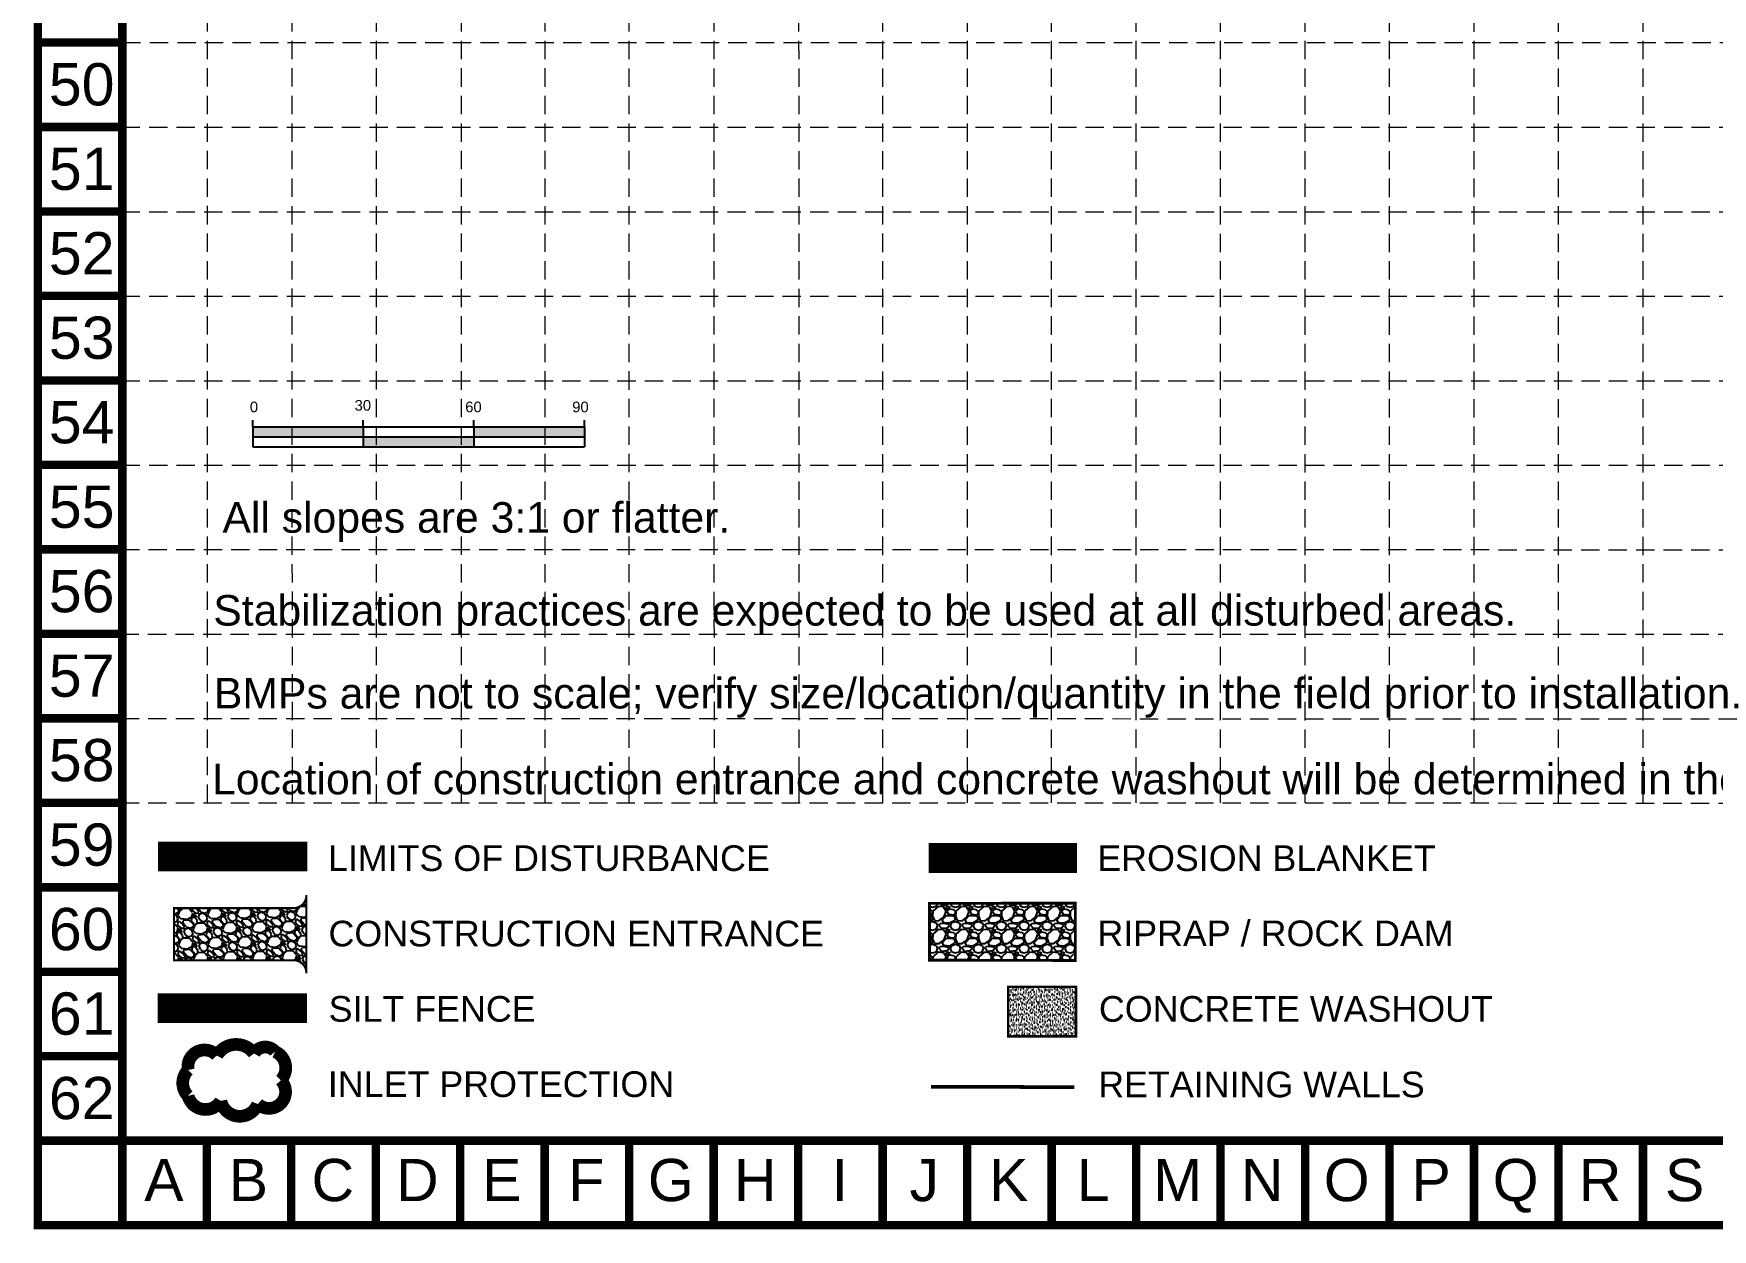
# Model space of a CAD drawing. Header units: inches. Extents: x 6967 to 7890, y 13663 to 15138.
# Drawn here: x 6967.4 to 7424.5, y 13663.3 to 13988.9 of the extents above; entities that cross this region are included whole.
import ezdxf
from ezdxf.enums import TextEntityAlignment as Align

# ---------------------------------------------------------------- set-up
doc = ezdxf.new("R2010")
doc.units = ezdxf.units.IN
doc.header["$MEASUREMENT"] = 0
doc.linetypes.add('ACAD_ISO02W100', pattern=[15, 12, -3])
doc.linetypes.add('HIDDEN', pattern=[0.375, 0.25, -0.125])
for name, color, linetype in [('BASE', 7, 'Continuous'), ('GRID', 254, 'HIDDEN'), ('LEGEND', 7, 'Continuous'), ('XGWI003AR$0$C-STRC-WALL-N', 15, 'XGWI003AR$0$TRACKS')]:
    doc.layers.add(name, color=color, linetype=linetype)
doc.styles.add("L200'", font='ARIAL.TTF', dxfattribs={"height": 0.001968503937008})
doc.styles.get("Standard").update_dxf_attribs({"font": 'ARIAL.TTF'})
doc.linetypes.add('XGWI003AR$0$TRACKS', pattern='A,0.15,[130,ltypeshp.shx,S=0.25,R=0,X=0,Y=0],0.15', length=0.3)

msp = doc.modelspace()

# ---------------------------------------------------------------- hatches: boundary and pattern name
h = msp.add_hatch(color=7)
h.paths.add_polyline_path([(7057.214903247086, 13879.1136736824), (7057.214903247086, 13881.82492185585), (7027.121310878959, 13881.82492185585), (7027.121310878959, 13879.1136736824)])
h.paths.add_polyline_path([(7057.214903247086, 13879.1136736824), (7057.214903247086, 13876.40242550894), (7087.308495615214, 13876.40242550894), (7087.308495615214, 13879.1136736824)])
h.paths.add_polyline_path([(7087.308495615214, 13881.82492185585), (7087.308495615214, 13879.1136736824), (7117.402087983342, 13879.1136736824), (7117.402087983342, 13881.82492185585)])
at = {"layer": 'BASE'}
h = msp.add_hatch(dxfattribs=at)
h.set_pattern_fill('AR-SAND', color=30, scale=0.5400469312213201, style=0)
h.set_pattern_definition([(37.50000000000001, (7689.760357556646, 13675.33773625592), (-0.03401936973441954, 1.040575263459854), [0, -0.8208713354564066, 0, -0.918079783076244, 0, -0.8775762632346451]), (7.499999999999999, (7689.760357556646, 13675.33773625592), (0.9557624786268146, 1.524091321985645), [0, -0.4428384836014824, 0, -0.7398642957732084, 0, -0.2835246388911929]), (327.5, (7689.096099831244, 13675.33773625592), (1.681782755826743, 0.003056154496254714), [0, -0.27002346561066, 0, -0.9720844761983762, 0, -1.269110288370102]), (317.5, (7689.096099831244, 13675.33773625592), (1.623449447662034, 0.4739859954506797), [0, -0.13501173280533, 0, -0.6372553788411577, 0, -0.7290633571487821])])
h.paths.add_polyline_path([(7251.25930138461, 13715.84125609752), (7251.25930138461, 13729.34242937805), (7232.770243446551, 13729.34242937805), (7232.770243446551, 13715.84125609752)])
at = {"layer": 'LEGEND'}
h = msp.add_hatch(dxfattribs=at)
h.set_pattern_fill('GRAVEL', color=35, scale=5.677064530018579, angle=-43.93425516442545, style=0)
h.set_pattern_definition([(184.0785448355745, (-929.526549274964, 10309.29462576642), (-68.15647228192815, -5.282906025610584), [0.7637695536105787, -75.61332205699604]), (141.0354448355745, (-930.2883859451676, 10309.24030353985), (52.99803317048215, -43.17896103873343), [1.31065253391633, -129.754561118265]), (88.57614483557452, (-931.3074645980423, 10310.06449264842), (-2.445713170237859, -84.36018779772623), [0.9241579807126656, -91.49175363184443]), (223.3394448355745, (-933.886619328312, 10310.57861083855), (82.86688297845453, 77.82630379178082), [1.193534692662046, -118.1599118652845]), (248.8994448355745, (-934.7546776278696, 10309.75946536018), (26.82582297629635, 68.75381489181345), [1.17035523818598, -115.8653275382188]), (313.3394448355745, (-935.1760138058453, 10308.66758123336), (-77.82630379178077, 82.86688297845453), [1.193534692662046, -118.1599118652845]), (353.7599448355745, (-934.3568683274661, 10307.79952293379), (-92.53670300965234, 10.32357293465106), [1.578388574216536, -156.2603439520174]), (28.32104483557454, (-932.787832505277, 10307.62796228448), (115.2743565962995, 62.36915982672693), [1.490161314355517, -147.5260212147769]), (77.49534483557453, (-931.4760386657554, 10308.33491297032), (18.49997343596718, 84.65885919808933), [1.197576762607412, -118.5602300706178]), (131.3021448355745, (-931.2167396344903, 10309.5040824435), (41.0319756799617, -47.41648048628067), [1.367218804893434, -66.99369305445562]), (178.4631448355746, (-932.119143622428, 10310.53119130817), (-92.38738055703368, 2.296373304865805), [1.768110393745227, -175.0430595532617]), (94.87984483557395, (-929.8786303183779, 10306.6381856898), (-4.984258047365583, 52.10208925662217), [0.6034776366055036, -59.74454149184867]), (127.5349448355745, (-929.9299659633525, 10307.23947850409), (45.26949030748784, -59.38266161161342), [1.148112499357367, -113.6634099354768]), (181.0657448355745, (-930.6294501951961, 10308.14991270382), (-3.938933076860777, -4.088262203003738), [0.8028561428997508, -7.225722317291349]), (159.2643448355745, (-930.4429566378876, 10308.91622924642), (28.31917252442793, -11.51813093510828), [0.4323538804771548, -42.80288088649601]), (247.8671448355745, (-930.8473028592798, 10309.06930664833), (7.728536077259172, 16.20371543525688), [0.6114368810765911, -29.96049232872091]), (347.0295448355745, (-931.0776656075604, 10308.50292328022), (20.1426482267069, -3.640255754660598), [0.9930832211716197, -32.10960755426927]), (117.6308448355745, (-930.1099225996568, 10308.28002698596), (4.237598084155284, -11.96611983761038), [0.7180975694665763, -17.23435869839142]), (332.4552448355745, (-933.2184942032636, 10311.35388712595), (52.69938522499556, -27.12457422949871), [1.005975834719292, -99.5918631051138]), (26.4119448355745, (-932.326543250917, 10310.88868175699), (-59.68128317119248, -29.215170336197), [0.8439580900970919, -83.55167493061167]), (249.2643448355745, (-929.3221362280665, 10309.09767917353), (11.51813093510828, 28.31917252442793), [0.8647020838897789, -42.37053268308335]), (299.6762448355745, (-929.6282910319069, 10308.28898673074), (-29.0658515082814, 51.65408024853992), [1.005975834719292, -99.59186310511377]), (295.5097448355746, (-935.6606319552002, 10308.81916534444), (-12.5634642843468, 27.87117206345723), [0.9700967868895747, -47.53476526584726]), (250.8408448355745, (-935.2428461166073, 10307.94364059091), (22.88699115890346, 64.66551283000479), [0.8128307452789997, -80.47036300097609]), (22.86714483557454, (-933.220185476649, 10304.97002891705), (27.87118552274805, 12.56343465232226), [0.8647020838897804, -42.37053268308343]), (333.4197448355745, (-932.4234393602637, 10305.30604953687), (-68.90310622386156, 34.85310083121318), [0.9516520042315444, -94.21329295101901]), (25.50974483557454, (-935.2234333362203, 10306.90010552744), (-27.87117206345723, -12.56346428434678), [0.4850483934447875, -48.01981365929207]), (57.37564483557452, (-933.4654811329265, 10305.20636482854), (11.66747913728176, 20.29196935810747), [0.2894735203856473, -28.65798638240515]), (122.0295448355745, (-933.3094171494085, 10305.450167194), (8.32586083979478, -15.90505072038524), [1.170355238185979, -22.23677791085625]), (142.0747448355744, (-933.9301227440837, 10306.44236661248), (44.82153753016556, -35.30105945087693), [1.084603178460049, -107.3755613868026]), (259.7558448355745, (-931.432169474775, 10308.13497979583), (3.789595580306321, 12.11545718233979), [0.8187576006483391, -19.65018809262467]), (309.2229448355745, (-931.5777804226964, 10307.32927393464), (61.62253813093169, -75.13839365941945), [1.429450786271486, -141.5153837271025]), (17.01114483557456, (-930.6738831439679, 10306.22189314201), (-43.92556838331132, -12.86210059850507), [0.584487855752591, -57.8644680314424]), (46.06574483557452, (-930.1149662298558, 10306.39289003351), (-0.1493290799332329, 8.027192795858115), [0.3406238718011146, -5.336440658217464]), (76.3221448355745, (-933.8937200071077, 10306.64379307779), (-11.21950983168366, -44.3735438967587), [0.7886805127683014, -78.0796205549012]), (4.078544835574532, (-933.7072264498047, 10307.41010962039), (68.15647228192815, 5.282906025610595), [1.527539107221158, -74.84955250338544]), (316.0657448355745, (-932.1835531093893, 10307.51875407354), (8.027192795858117, 0.1493290799332339), [1.476036777804831, -4.201027752213748]), (281.3705448355745, (-931.120605265537, 10306.49463179046), (-13.31002898985673, 68.00715772970592), [0.8976233810993578, -88.86464660406203]), (210.1203448355745, (-930.9436352108314, 10305.61462716452), (-19.84398841603435, -12.41411284746131), [0.8265919496997655, -40.50306230593381]), (163.7117448355745, (-931.6586161084615, 10305.19982790754), (-117.0662896399461, 33.95704787364746), [1.345833302808846, -133.2377183835923]), (131.4918448355745, (-932.9504334097928, 10305.57729489453), (-49.20848309507927, 55.29435603635083), [1.423802107064129, -140.9562553186065])])
edge = h.paths.add_edge_path()
edge.add_line((7041.734116209821, 13733.01676365793), (7041.734116209821, 13754.30802916063))
edge.add_arc((7038.185572672508, 13754.30802916062), 3.54854353731298, -89.96094406198728, 8.810729923425242e-11, ccw=False)
edge.add_line((7038.187991553739, 13750.75948644773), (7005.667765081552, 13750.7565408755))
edge.add_line((7005.667765081552, 13750.7565408755), (7005.667765081552, 13736.55172671129))
edge.add_line((7005.667765081552, 13736.55172671129), (7038.183153791293, 13736.56530637081))
edge.add_arc((7038.185572672522, 13733.01676365793), 3.548543537299694, 2.9388047551037744e-11, 90.03905593796873, ccw=False)
at = {"layer": 'LEGEND', "linetype": 'ACAD_ISO02W100'}
h = msp.add_hatch(dxfattribs=at)
h.set_pattern_fill('GRAVEL', color=240, scale=6.239542902861828, style=0)
h.set_pattern_definition([(228.0128, (6767.417615236473, 13421.474536479), (-49.91633219236962, -56.15589449677243), [0.8394431439794187, -83.10502100299216]), (184.9697, (6766.856056375213, 13420.85058218869), (74.87452139533133, 6.239488662559373), [1.440510790897905, -142.6105246220922]), (132.5103999999999, (6765.420961507557, 13420.72579133065), (62.39537111534502, -68.63502605247159), [1.015722710071072, -100.5566730878942]), (267.2737, (6762.987539775441, 13419.16590560492), (6.239518055299784, 124.7908598977362), [1.311789020811865, -129.8670881022031]), (292.8337, (6762.925144346412, 13417.85560159531), (-31.19777631970915, 74.87449244547543), [1.286312967139481, -127.34515845401]), (357.2737, (6763.42430777864, 13416.67008844378), (-124.7908598977362, 6.239518055299787), [1.311789020811865, -129.8670881022031]), (37.69419999999999, (6764.734611788242, 13416.60769301474), (-81.11410357050225, -62.39536916120576), [1.734773873739771, -171.7424762302934]), (72.2553, (6766.10731122687, 13417.66841530824), (43.67686747439494, 137.2699203476154), [1.637805137486397, -162.1427647670394]), (121.4296, (6766.6064746591, 13419.22830103395), (-49.91639460039133, 81.11402676718619), [1.316231575358704, -130.3070694699984]), (175.2364, (6765.920124939785, 13420.35141875647), (68.63497783608176, -6.23949007053849), [1.502681596382009, -73.63136702500387]), (222.3974, (6764.422634643098, 13420.47620961454), (-74.87456070167875, -68.63492252686748), [1.943293158010511, -192.3861661525274]), (138.8141, (6769.164687249275, 13419.1035101759), (-43.67681870675347, 37.43724065365782), [0.6632696501171155, -65.66397614102506]), (171.4692, (6768.665523817044, 13419.54027817909), (81.11404703523417, -12.47913516075629), [1.261866438046058, -124.9250768646189]), (225, (6767.417615236473, 13419.72746446619), (-6.927284193893688e-16, -6.23954483368184), [0.8824023968656229, -7.941640290419317]), (203.1986, (6766.980847233272, 13420.47620961454), (31.1977128337948, 12.47909407477057), [0.4751911083961514, -47.04375126356059]), (291.8014, (6766.544079230071, 13420.28902332744), (-6.239542344426787, 18.71863041204789), [0.6720174892669275, -32.928950567223]), (30.9638, (6766.793660946185, 13419.66506903716), (18.7186163685666, 12.47910130188261), [1.091477000454707, -35.29099816807296]), (161.5651, (6767.729592381615, 13420.22662789841), (12.47908851738508, -6.239532939701404), [0.7892460213258962, -18.94192323045021]), (16.38950000000001, (6762.925144346412, 13420.28902332744), (62.39544274570402, 18.71858322118194), [1.105647002387116, -109.4593340157551]), (70.3462, (6763.985866639899, 13420.60100047258), (-24.95814195721941, -68.63498525668675), [0.9275766874823422, -91.82989863492186]), (293.1986, (6767.729592381615, 13421.474536479), (-12.47909407477057, 31.1977128337948), [0.9503759772493998, -46.56856639470735]), (343.6105, (6768.103964955788, 13420.60100047258), (-62.39544274570402, 18.71858322118195), [1.105647002387107, -109.459334015754]), (339.444, (6762.925144346412, 13416.42050672767), (-31.19772602341072, 12.47906082522437), [1.066213091241029, -52.24446642898203]), (294.7751, (6763.92347121087, 13416.04613415349), (-31.19766577876927, 68.63499328219208), [0.8933652737459418, -88.44329313124945]), (66.80140000000002, (6767.791987810644, 13415.23499357611), (12.47909407477058, 31.1977128337948), [0.9503759772493996, -46.56856639470733]), (17.35400000000001, (6768.166360384816, 13416.10852958253), (-81.11407033544509, -24.95813730805721), [1.045940816349631, -103.5478600391828]), (69.444, (6764.734611788242, 13415.23499357611), (-12.47906082522438, -31.19772602341071), [0.5331065456205151, -52.77757297460258]), (101.3098999999996, (6767.417615236473, 13415.23499357611), (-6.239528128632577, 24.95817630502462), [0.3181542926169236, -31.49739352039057]), (165.9638, (6767.355219807443, 13415.54697072125), (18.71863211531189, -6.239530781683976), [1.28631296713948, -24.43997757336463]), (186.009, (6766.10731122687, 13415.85894786639), (62.39542747438583, 6.239538644260497), [1.192064671591753, -118.0142340199251]), (303.6901, (6766.793660946185, 13419.1035101759), (-6.239551229576698, 12.47908304641784), [0.8998793565365388, -21.59711079641984]), (353.1572, (6767.292824378414, 13418.35476502755), (106.0722253895272, -12.47913570911834), [1.571079465683191, -155.5365988022911]), (60.94540000000001, (6768.852710104131, 13418.16757874046), (-24.95817178115838, -43.67680271957185), [0.6423983791070424, -63.5976267178843]), (90, (6769.164687249275, 13418.72913760173), (-6.239542902861828, 6.239542902861828), [0.3743725741717096, -5.865170328690119]), (120.2564, (6765.982520368813, 13416.04613415349), (24.95813970743335, -43.67681564344377), [0.8668222582371768, -85.81567810536825]), (48.01280000000001, (6765.545752365614, 13416.79487930184), (49.91633219236962, 56.15589449677243), [1.678886287958837, -82.26557785901272]), (0, (6766.668870088129, 13418.04278788241), (6.239542902861828, 6.239542902861828), [1.622281154744075, -4.617261748117752]), (325.3048, (6768.291151242874, 13418.04278788241), (-62.39539320732462, 43.67685403996678), [0.986559086543095, -97.6692746932516]), (254.0546, (6769.102291820245, 13417.48122902116), (-6.239542212121846, -24.95817240169884), [0.9084899257424887, -44.51606875681096]), (207.646, (6768.852710104131, 13416.60769301474), (-118.5512889930919, -62.39547715526828), [1.47917723826694, -146.4387899306002]), (175.4261, (6767.54240609453, 13415.92134329543), (-81.11406122081627, 6.239510464483366), [1.56487112049483, -154.9220724613299])])
h.paths.add_polyline_path([(7211.381434350757, 13736.58712628175), (7251.089084608442, 13736.5165676614), (7251.089084608442, 13752.11542491853), (7211.381434350757, 13752.05555135237)])

# ---------------------------------------------------------------- linework, layer by layer
at = {"color": 7}
for p, q in [((7027.121310878959, 13881.82492185585), (7027.121310878959, 13883.63053739794)), ((7057.214903247086, 13881.82492185585), (7057.214903247086, 13883.63053739794)), ((7087.308495615214, 13881.82492185585), (7087.308495615214, 13883.63053739794)), ((7117.402087983342, 13881.82492185585), (7117.402087983342, 13883.63053739794)), ((7027.121310878959, 13881.82492185585), (7057.214903247086, 13881.82492185585)), ((7027.121310878959, 13881.82492185585), (7027.121310878959, 13876.40242550894)), ((7027.121310878959, 13879.1136736824), (7117.402087983342, 13879.1136736824)), ((7057.214903247086, 13881.82492185585), (7117.402087983342, 13881.82492185585)), ((7057.214903247086, 13881.82492185585), (7057.214903247086, 13876.40242550894)), ((7087.308495615214, 13881.82492185585), (7087.308495615214, 13876.40242550894)), ((7117.402087983342, 13881.82492185585), (7117.402087983342, 13876.40242550894)), ((7027.121310878959, 13876.40242550894), (7057.214903247086, 13876.40242550894)), ((7057.214903247086, 13876.40242550894), (7117.402087983342, 13876.40242550894))]:
    msp.add_line(p, q, dxfattribs=at)
at = {"layer": 'BASE', "const_width": 2.300229141626327}
for points in [[(7888.682431408708, 13664.42643383982), (7888.682431408708, 15136.57308448059), (6968.59077475816, 15136.57308448059), (6968.59077475816, 13664.42643383982)], [(7865.680139992453, 13687.42872525601), (7865.680139992453, 15113.5707930644), (6991.593066174478, 15113.5707930644), (6991.593066174478, 13687.42872525601)]]:
    msp.add_lwpolyline(points, close=True, dxfattribs=at)
for points in [[(6991.593066174478, 13986.4585136675), (6968.59077475816, 13986.4585136675)], [(6991.593066174478, 13963.45622225119), (6968.59077475816, 13963.45622225119)], [(6991.593066174478, 13940.45393083499), (6968.59077475816, 13940.45393083499)], [(6991.593066174478, 13917.45163941868), (6968.59077475816, 13917.45163941868)], [(6991.593066174478, 13894.44934800242), (6968.59077475816, 13894.44934800242)], [(6991.593066174478, 13871.44705658617), (6968.59077475816, 13871.44705658617)], [(6991.593066174478, 13848.44476516985), (6968.59077475816, 13848.44476516985)], [(6991.593066174478, 13825.44247375366), (6968.59077475816, 13825.44247375366)], [(6991.593066174478, 13802.44018233734), (6968.59077475816, 13802.44018233734)], [(6991.593066174478, 13779.43789092115), (6968.59077475816, 13779.43789092115)], [(6991.593066174478, 13756.43559950484), (6968.59077475816, 13756.43559950484)], [(6991.593066174478, 13733.43330808858), (6968.59077475816, 13733.43330808858)], [(6991.593066174478, 13710.43101667233), (6968.59077475816, 13710.43101667233)], [(6991.593066174478, 13687.42872525601), (6968.59077475816, 13687.42872525601)], [(6991.593066174478, 13687.42872525601), (6991.593066174478, 13664.42643383982)], [(7014.595357590732, 13687.42872525601), (7014.595357590732, 13664.42643383982)], [(7037.597649006986, 13687.42872525601), (7037.597649006986, 13664.42643383982)], [(7060.599940423241, 13687.42872525601), (7060.599940423241, 13664.42643383982)], [(7083.602231839494, 13687.42872525601), (7083.602231839494, 13664.42643383982)], [(7106.604523255749, 13687.42872525601), (7106.604523255749, 13664.42643383982)], [(7129.606814672004, 13687.42872525601), (7129.606814672004, 13664.42643383982)], [(7152.60910608832, 13687.42872525601), (7152.60910608832, 13664.42643383982)], [(7175.611397504575, 13687.42872525601), (7175.611397504575, 13664.42643383982)], [(7198.613688920829, 13687.42872525601), (7198.613688920829, 13664.42643383982)], [(7221.615980337083, 13687.42872525601), (7198.613688920829, 13687.42872525601)], [(7221.615980337083, 13687.42872525601), (7221.615980337083, 13664.42643383982)], [(7244.618271753337, 13687.42872525601), (7244.618271753337, 13664.42643383982)], [(7267.620563169592, 13687.42872525601), (7267.620563169592, 13664.42643383982)], [(7290.622854585846, 13687.42872525601), (7290.622854585846, 13664.42643383982)], [(7313.625146002163, 13687.42872525601), (7313.625146002163, 13664.42643383982)], [(7336.627437418417, 13687.42872525601), (7336.627437418417, 13664.42643383982)], [(7359.629728834671, 13687.42872525601), (7359.629728834671, 13664.42643383982)], [(7382.632020250926, 13687.42872525601), (7382.632020250926, 13664.42643383982)], [(7405.63431166718, 13687.42872525601), (7405.63431166718, 13664.42643383982)]]:
    msp.add_lwpolyline(points, dxfattribs=at)
at = {"layer": 'BASE', "color": 30, "linetype": 'Continuous', "const_width": 0.67505866402665}
msp.add_lwpolyline([(7232.770243446551, 13715.84125609752), (7251.25930138461, 13715.84125609752), (7251.25930138461, 13729.34242937805), (7232.770243446551, 13729.34242937805)], close=True, dxfattribs=at)
at = {"layer": 'GRID', "color": 252, "linetype": 'HIDDEN', "lineweight": 0, "ltscale": 20}
for p, q in [((7014.80533346726, 13779.44112758964), (7014.680848034863, 15112.70654640544)), ((7037.905200991754, 13779.4374958074), (7037.619202873638, 15112.69618764843)), ((7060.838648981903, 13779.4338901898), (7060.626686670795, 15112.63557182128)), ((7083.963465982797, 13779.43025448498), (7083.599117293998, 15112.59997630985)), ((7106.756078969414, 13779.42667100959), (7106.658953110838, 15112.77787594909)), ((7129.616620899357, 13779.42307685434), (7129.68873657199, 15112.73512497366)), ((7152.79230523545, 13779.41943315211), (7152.668521339701, 15112.65034592812)), ((7175.876321820329, 13779.41580386198), (7175.64135051009, 15112.67001154997)), ((7198.695759239265, 13779.41221616922), (7198.700920628806, 15112.65614648574)), ((7221.761397866097, 13779.40858976848), (7221.736796168377, 15112.65072253149)), ((7244.621439065669, 13779.40499569196), (7244.667350869363, 15112.64783091023)), ((7267.630232115795, 13779.40137822853), (7267.770391099041, 15112.61735201007)), ((7290.622854585846, 13779.39776330746), (7290.622854585846, 15113.5707930644)), ((7313.625146002163, 13779.39414686623), (7313.625146002163, 15113.5707930644)), ((7336.627437418417, 13779.390530425), (7336.627437418417, 15113.5707930644)), ((7359.629728834671, 13779.38691398377), (7359.629728834671, 15113.5707930644)), ((7382.632020250926, 13779.38329754254), (7382.632020250926, 15113.5707930644)), ((7405.63431166718, 13779.37968110131), (7405.63431166718, 15113.5707930644)), ((6991.593066174478, 13986.4585136675), (7865.680139992453, 13986.4585136675)), ((6991.374682429453, 13963.37931605912), (7865.46175624749, 13963.37931605912)), ((6991.374682429453, 13940.37702464287), (7865.46175624749, 13940.37702464287)), ((6991.374682429453, 13917.37473322655), (7865.46175624749, 13917.37473322655)), ((6991.374682429453, 13894.37244181036), (7865.46175624749, 13894.37244181036)), ((6991.374682429453, 13871.37015039404), (7865.46175624749, 13871.37015039404)), ((6991.254891386489, 13848.38590303378), (7864.730356045002, 13848.33678196059)), ((6991.091913925814, 13825.3187233216), (7864.732215931872, 13825.47384946367)), ((6991.168697379443, 13802.36771487358), (7864.817163417863, 13802.30627514346)), ((6991.169030496371, 13779.44484371075), (7864.786845364048, 13779.30749272128))]:
    msp.add_line(p, q, dxfattribs=at)
at = {"layer": 'LEGEND', "color": 1, "linetype": 'HIDDEN', "ltscale": 44, "const_width": 8.108567774999125}
msp.add_lwpolyline([(7001.275289664794, 13764.80867249648), (7041.962390510313, 13764.80867249648)], dxfattribs=at)
at = {"layer": 'LEGEND', "color": 84, "const_width": 8.108567774999125}
msp.add_lwpolyline([(7211.17622051813, 13764.39546069995), (7251.486497269156, 13764.39610935135)], dxfattribs=at)
at = {"layer": 'LEGEND', "color": 35, "const_width": 0.5677064530018578}
msp.add_lwpolyline([(7041.734116209821, 13733.01676365793), (7041.734116209821, 13754.30802916063, -0.4140139244211871), (7038.187991553739, 13750.75948644773), (7005.667765081552, 13750.7565408755), (7005.667765081552, 13736.55172671129), (7038.183153791293, 13736.56530637081, -0.4144132285109485)], format="xyb", close=True, dxfattribs=at)
at = {"layer": 'LEGEND', "color": 240, "linetype": 'Continuous', "const_width": 0.7799428628577285}
msp.add_lwpolyline([(7211.381434350757, 13736.58712628175), (7251.089084608442, 13736.5165676614), (7251.089084608442, 13752.11542491853), (7211.381434350757, 13752.05555135237)], close=True, dxfattribs=at)
at = {"layer": 'LEGEND', "color": 200, "const_width": 8.108567774999125}
msp.add_lwpolyline([(7001.211258921789, 13723.52475042262), (7041.898359767308, 13723.52475042262)], dxfattribs=at)
at = {"layer": 'LEGEND', "color": 170, "ltscale": 100, "const_width": 3.451274676461625}
msp.add_lwpolyline([(7017.358714186397, 13710.63469386001, 0.5205670505517462), (7017.358714186397, 13710.63469386001, 0.7651954600696135), (7009.551869534367, 13706.70463955523, 0.4178788784126488), (7009.503509205097, 13699.63354793064, 0.6649002420699669), (7018.424921927548, 13698.27164534143, 0.744833174426672), (7028.487056116436, 13697.4268357669, 0.9756416855879776), (7034.755288691423, 13703.90184708934, 0.5205670505517462), (7033.194488577179, 13711.70221796834, 0.5205670505517462), (7027.471552540041, 13711.18219262496, 0.5402640007904789), (7017.358714186397, 13710.63469386001)], format="xyb", close=True, dxfattribs=at)
at = {"layer": 'XGWI003AR$0$C-STRC-WALL-N', "color": 4, "linetype": 'Continuous', "const_width": 1}
msp.add_lwpolyline([(7211.818569637799, 13702.10171275802), (7250.786801819041, 13702.03091639455)], dxfattribs=at)

# ---------------------------------------------------------------- texts
at = {"color": 7}
for s, p in [('0', (7026.323009096463, 13885.78375877399)), ('30', (7054.847298839925, 13886.22416664678)), ('60', (7084.967627669494, 13885.78375877399)), ('90', (7114.095313590486, 13885.78377451971))]:
    msp.add_text(s, height=2.888984867340219, dxfattribs=at).set_placement(p)
at = {"layer": 'BASE'}
for s, p in [('50', (6980.537324727092, 13975.08452993109)), ('51', (6980.537340780978, 13952.08222977537)), ('52', (6980.537356834771, 13929.07993687675)), ('53', (6980.537356834803, 13906.07765123517)), ('54', (6980.537356834803, 13883.07537285068)), ('55', (6980.53737288869, 13860.07307269497)), ('56', (6980.537388942483, 13837.07077979635)), ('57', (6980.537308673267, 13814.06845786946)), ('58', (6980.537308673267, 13791.06617948498)), ('59', (6980.537324727154, 13768.06387932926)), ('60', (6980.537340780947, 13745.06158643064)), ('61', (6980.537340780978, 13722.05930078906)), ('62', (6980.537340780978, 13699.05702240458)), ('A', (7002.921202459919, 13676.72593082958)), ('B', (7025.923493876236, 13676.72593082958)), ('C', (7048.925785292427, 13676.72593082958)), ('D', (7071.928076708745, 13676.72593082958)), ('E', (7094.930368124998, 13676.72593082958)), ('F', (7117.932659541253, 13676.72593082958)), ('G', (7140.934950957508, 13676.72593082958)), ('H', (7163.937242373761, 13676.72593082958)), ('I', (7186.939533790079, 13676.72593082958)), ('J', (7209.941825206271, 13676.72593082958)), ('K', (7232.944116622587, 13676.72593082958)), ('L', (7255.946408038842, 13676.72593082958)), ('M', (7278.948699455095, 13676.72593082958)), ('N', (7301.95099087135, 13676.72593082958)), ('O', (7324.953282287604, 13676.72593082958)), ('P', (7347.955573703921, 13676.72593082958)), ('Q', (7370.957865120113, 13676.72593082958)), ('R', (7393.960156536429, 13676.72593082958)), ('S', (7416.962447952684, 13676.72593082958))]:
    msp.add_text(s, height=11.50114570813164, dxfattribs=at).set_placement(p, align=Align.MIDDLE_CENTER)
at = {"layer": 'BASE', "color": 7, "style": "L200'"}
for s, p in [('All slopes are 3:1 or flatter.', (7018.862888221704, 13852.97708731842)), ('Stabilization practices are expected to be used at all disturbed areas.', (7016.373824575725, 13827.68798551451)), ('BMPs are not to scale; verify size/location/quantity in the field prior to installation.', (7016.551568259236, 13805.12224507256)), ('Location of construction entrance and concrete washout will be determined in the field and will be reflected on this Site Map.', (7016.03902689185, 13781.75129100777))]:
    msp.add_text(s, height=8.321769335099296, dxfattribs=at).set_placement(p)
at = {"layer": 'LEGEND', "style": "L200'"}
for s, p in [('LIMITS OF DISTURBANCE', (7047.595978617197, 13760.88046510861)), ('EROSION BLANKET', (7257.057553134897, 13760.87422517323)), ('CONSTRUCTION ENTRANCE', (7047.739618452307, 13740.34196303149)), ('RIPRAP / ROCK DAM', (7257.083497628649, 13740.40370945622)), ('SILT FENCE', (7047.78205387517, 13719.84154007753)), ('CONCRETE WASHOUT', (7257.49410499473, 13719.83476801668)), ('INLET PROTECTION', (7047.564032729982, 13699.33873468374)), ('RETAINING WALLS', (7257.311240638313, 13699.26670090497))]:
    msp.add_text(s, height=6.982191699917458, dxfattribs=at).set_placement(p)

doc.saveas('drawing.dxf')
